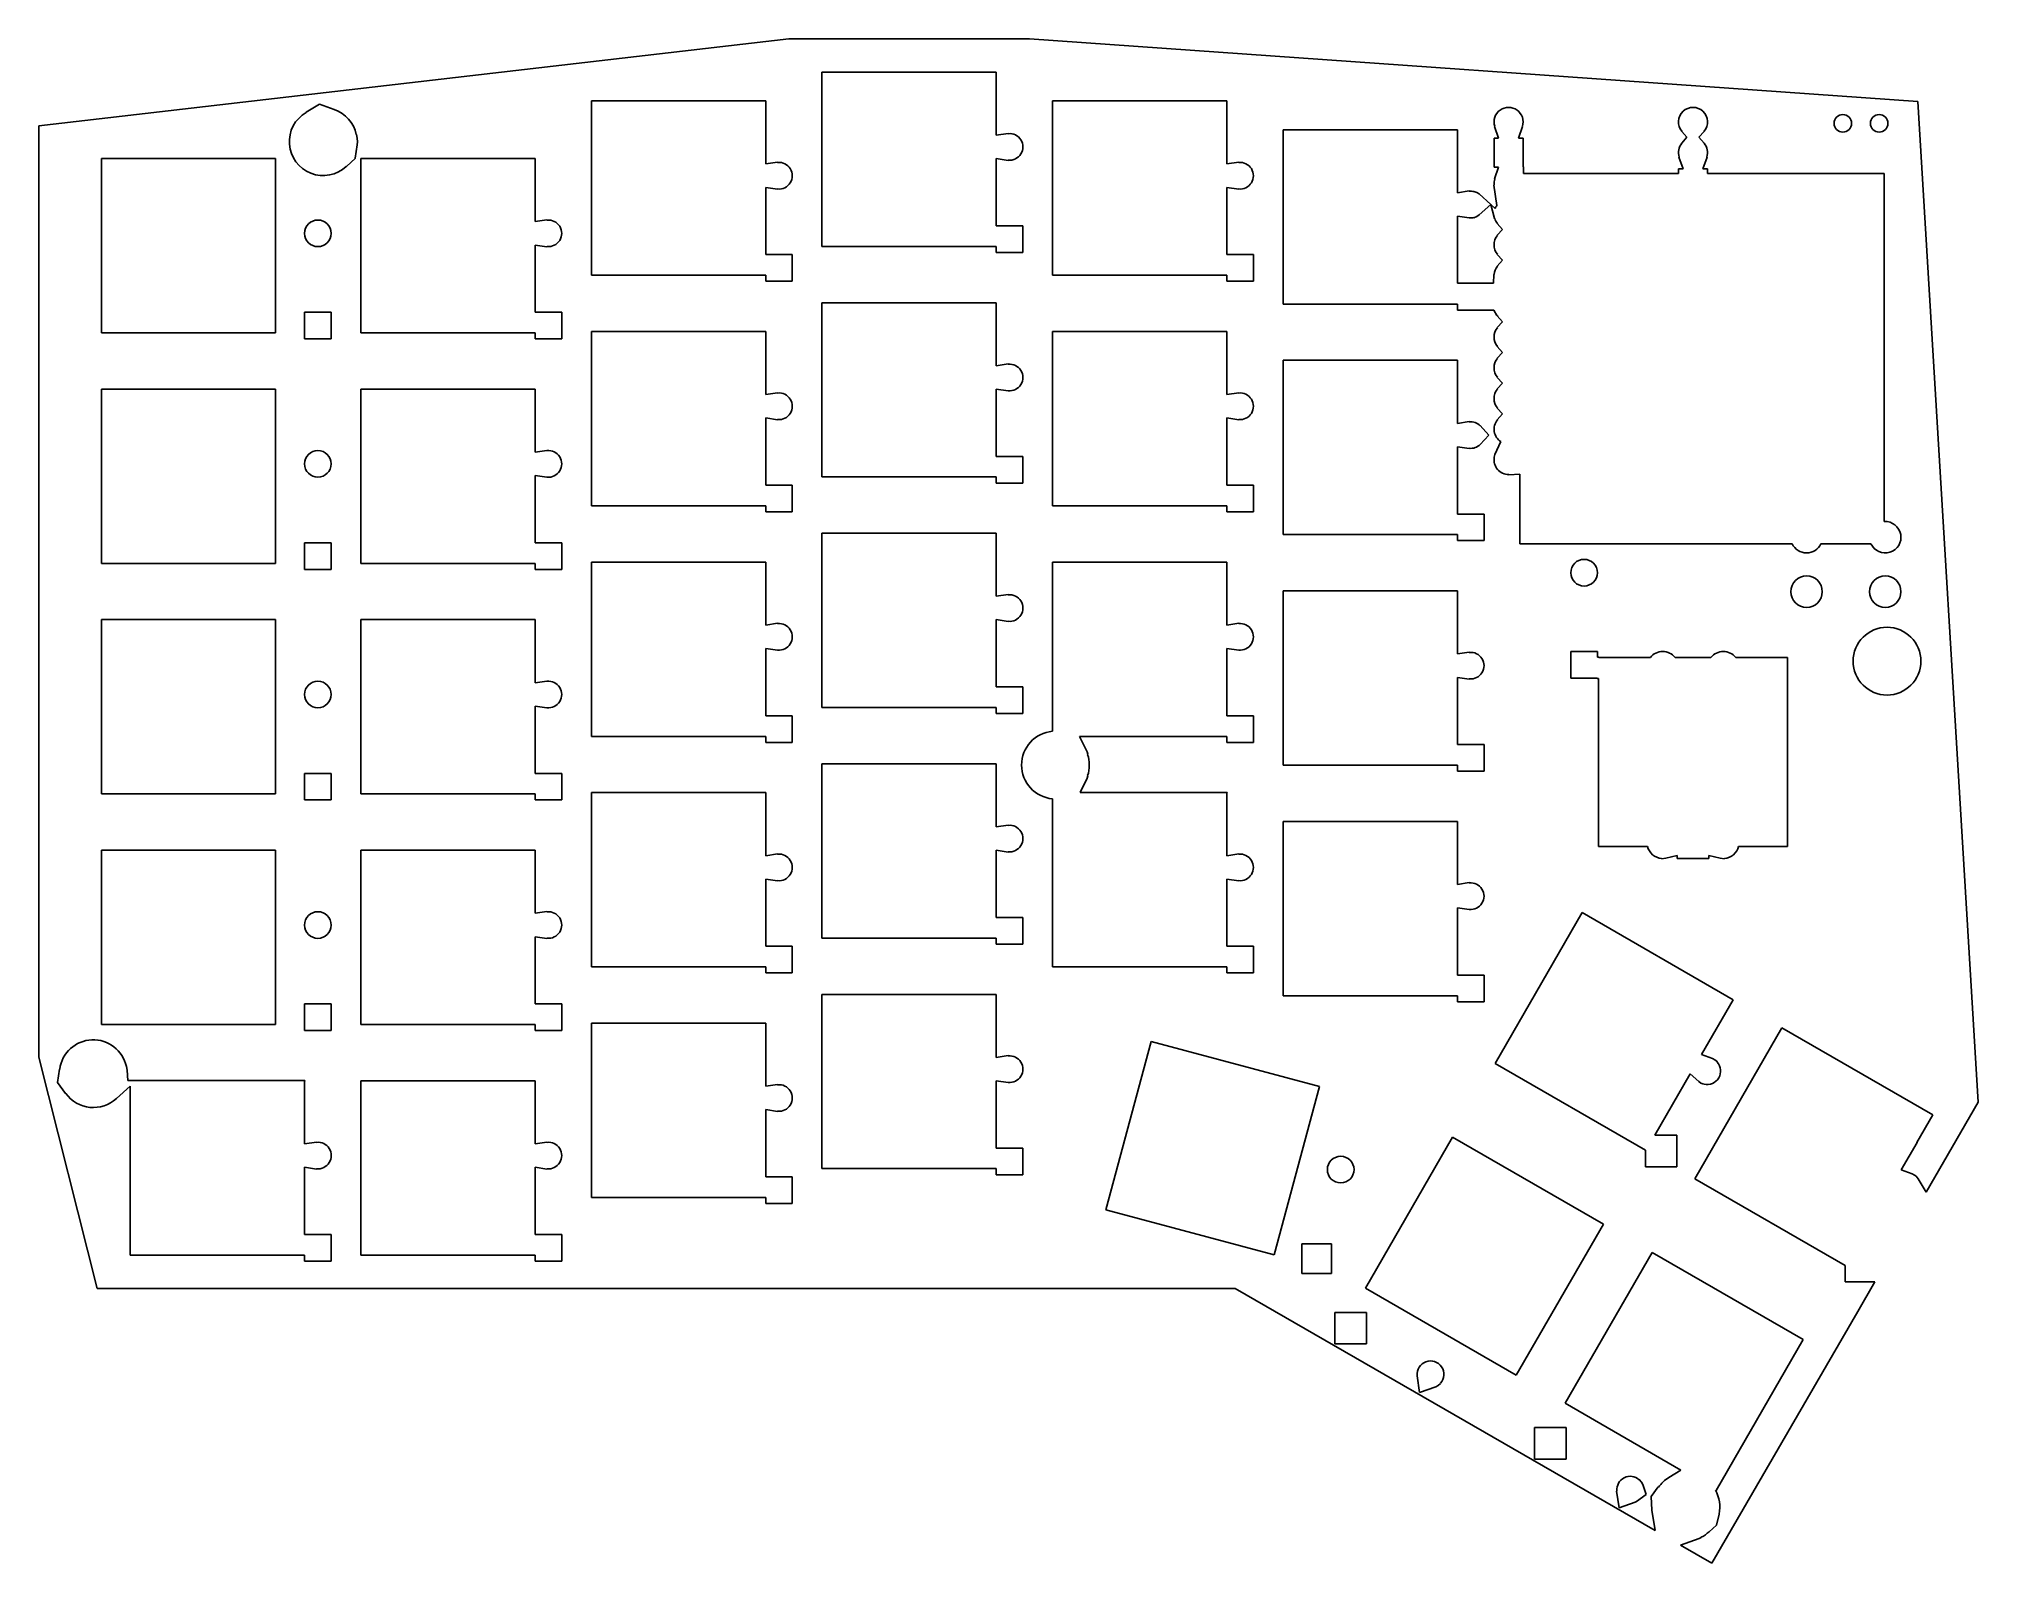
# Model space of a CAD drawing. Header units: millimetres. Extents: x 0 to 160, y 0 to 126.
import ezdxf

# ---------------------------------------------------------------- set-up
doc = ezdxf.new("R2010")
doc.units = ezdxf.units.MM
doc.layers.add('cut', color=7, linetype='Continuous')

msp = doc.modelspace()

# ---------------------------------------------------------------- linework, layer by layer
at = {"layer": 'cut'}
for p, q in [((0, 118.76), (61.96, 125.95)), ((61.96, 125.95), (81.86, 125.95)), ((81.86, 125.95), (155.26, 120.77)), ((64.71, 123.2), (64.71, 108.8)), ((79.11, 123.2), (64.71, 123.2)), ((79.11, 117.99), (79.11, 123.2)), ((23.19, 120.55), (22.08, 119.89)), ((24.41, 120.12), (23.19, 120.55)), ((45.66, 120.82), (45.66, 106.42)), ((60.06, 120.82), (45.66, 120.82)), ((60.06, 115.61), (60.06, 120.82)), ((98.16, 120.82), (83.76, 120.82)), ((83.76, 120.82), (83.76, 106.42)), ((98.16, 115.61), (98.16, 120.82)), ((155.26, 120.77), (160.24, 38.09)), ((0, 41.81), (0, 118.76)), ((22.08, 119.89), (22.09, 119.87)), ((24.4, 120.1), (24.41, 120.12)), ((120.29, 118.72), (120.28, 118.71)), ((120.28, 118.71), (120.62, 117.75)), ((122.25, 117.75), (122.6, 118.71)), ((122.6, 118.71), (122.58, 118.72)), ((26.14, 116.08), (26.31, 117.18)), ((26.26, 118.05), (26.24, 118.05)), ((26.31, 117.73), (26.26, 118.05)), ((26.32, 117.45), (26.31, 117.73)), ((26.31, 117.18), (26.32, 117.45)), ((80.09, 118.14), (79.11, 117.99)), ((80.09, 118.12), (80.09, 118.14)), ((102.81, 118.44), (102.81, 104.04)), ((117.21, 118.44), (102.81, 118.44)), ((117.21, 113.23), (117.21, 118.44)), ((120.62, 117.75), (120.24, 117.75)), ((120.24, 117.75), (120.24, 115.35)), ((122.64, 117.75), (122.25, 117.75)), ((122.64, 115.37), (122.64, 117.75)), ((135.76, 118.31), (135.75, 118.3)), ((135.75, 118.3), (136.18, 117.82)), ((136.18, 117.82), (135.75, 117.34)), ((135.75, 117.34), (135.76, 117.32)), ((137.17, 117.82), (137.61, 118.3)), ((137.61, 117.34), (137.17, 117.82)), ((137.61, 118.3), (137.59, 118.31)), ((137.59, 117.32), (137.61, 117.34)), ((5.17, 116.06), (5.17, 101.66)), ((19.57, 116.06), (5.17, 116.06)), ((19.57, 101.66), (19.57, 116.06)), ((25.41, 115.4), (25.42, 115.39)), ((25.42, 115.39), (26.18, 116.08)), ((26.18, 116.08), (26.14, 116.08)), ((41.01, 116.06), (26.61, 116.06)), ((26.61, 116.06), (26.61, 101.66)), ((41.01, 110.85), (41.01, 116.06)), ((61.04, 115.76), (60.06, 115.61)), ((61.04, 115.74), (61.04, 115.76)), ((79.11, 110.5), (79.11, 116.06)), ((79.11, 116.06), (80.09, 115.91)), ((80.09, 115.91), (80.09, 115.93)), ((99.14, 115.76), (98.16, 115.61)), ((99.14, 115.74), (99.14, 115.76)), ((135.53, 116.18), (135.52, 116.17)), ((135.52, 116.17), (135.86, 115.21)), ((137.49, 115.21), (137.84, 116.17)), ((137.84, 116.17), (137.82, 116.18)), ((120.24, 113.87), (120.22, 113.87)), ((120.22, 113.87), (120.47, 112.19)), ((120.24, 115.35), (120.62, 115.35)), ((120.62, 115.35), (120.28, 114.38)), ((120.28, 114.38), (120.29, 114.37)), ((122.66, 115.37), (122.64, 115.37)), ((122.66, 114.83), (122.66, 115.37)), ((135.48, 114.83), (122.66, 114.83)), ((135.86, 115.21), (135.48, 115.21)), ((135.48, 115.21), (135.48, 114.83)), ((137.88, 115.21), (137.49, 115.21)), ((137.88, 114.83), (137.88, 115.21)), ((152.48, 114.83), (137.88, 114.83)), ((152.48, 86.07), (152.48, 114.83)), ((60.06, 108.12), (60.06, 113.68)), ((60.06, 113.68), (61.04, 113.53)), ((61.04, 113.53), (61.04, 113.55)), ((98.16, 113.68), (99.14, 113.53)), ((98.16, 108.12), (98.16, 113.68)), ((99.14, 113.53), (99.14, 113.55)), ((118.19, 113.38), (117.21, 113.23)), ((118.19, 113.36), (118.19, 113.38)), ((118.58, 113.35), (118.57, 113.33)), ((118.83, 113.25), (118.58, 113.35)), ((119.02, 113.13), (118.83, 113.25)), ((119.97, 112.26), (119.02, 113.13)), ((119.02, 111.4), (119.97, 112.26)), ((120.33, 111.94), (119.98, 112.25)), ((119.98, 112.25), (120.27, 111.11)), ((41.99, 110.99), (41.01, 110.85)), ((41.99, 110.98), (41.99, 110.99)), ((117.21, 111.29), (118.19, 111.15)), ((117.21, 105.76), (117.21, 111.29)), ((118.19, 111.15), (118.19, 111.17)), ((118.57, 111.2), (118.58, 111.17)), ((118.58, 111.17), (118.83, 111.27)), ((118.83, 111.27), (119.02, 111.4)), ((120.27, 111.11), (120.29, 111.11)), ((120.52, 110.69), (120.51, 110.68)), ((120.51, 110.68), (120.94, 110.2)), ((81.31, 110.5), (79.11, 110.5)), ((81.31, 108.3), (81.31, 110.5)), ((120.94, 110.2), (120.51, 109.72)), ((120.51, 109.72), (120.52, 109.7)), ((41.01, 108.91), (41.99, 108.77)), ((41.01, 103.36), (41.01, 108.91)), ((41.99, 108.77), (41.99, 108.79)), ((62.26, 108.12), (60.06, 108.12)), ((62.26, 105.92), (62.26, 108.12)), ((64.71, 108.8), (79.11, 108.8)), ((79.11, 108.8), (79.11, 108.3)), ((79.11, 108.3), (81.31, 108.3)), ((100.36, 108.12), (98.16, 108.12)), ((100.36, 105.92), (100.36, 108.12)), ((120.52, 108.15), (120.51, 108.14)), ((120.51, 108.14), (120.94, 107.66)), ((120.94, 107.66), (120.51, 107.18)), ((45.66, 106.42), (60.06, 106.42)), ((60.06, 106.42), (60.06, 105.92)), ((60.06, 105.92), (62.26, 105.92)), ((83.76, 106.42), (98.16, 106.42)), ((98.16, 106.42), (98.16, 105.92)), ((98.16, 105.92), (100.36, 105.92)), ((120.19, 105.76), (117.21, 105.76)), ((120.22, 106.49), (120.19, 105.76)), ((120.24, 106.49), (120.22, 106.49)), ((120.51, 107.18), (120.52, 107.16)), ((24.16, 103.36), (21.96, 103.36)), ((21.96, 103.36), (21.96, 101.16)), ((24.16, 101.16), (24.16, 103.36)), ((43.21, 103.36), (41.01, 103.36)), ((43.21, 101.16), (43.21, 103.36)), ((64.71, 104.15), (64.71, 89.75)), ((79.11, 104.15), (64.71, 104.15)), ((79.11, 98.94), (79.11, 104.15)), ((102.81, 104.04), (117.21, 104.04)), ((117.21, 104.04), (117.21, 103.54)), ((117.21, 103.54), (119.39, 103.54)), ((119.39, 103.54), (119.39, 103.52)), ((119.39, 103.52), (120.21, 103.52)), ((120.21, 103.52), (120.48, 103.09)), ((120.48, 103.09), (120.5, 103.1)), ((120.52, 103.07), (120.51, 103.06)), ((120.51, 103.06), (120.94, 102.58)), ((120.94, 102.58), (120.51, 102.1)), ((5.17, 101.66), (19.57, 101.66)), ((21.96, 101.16), (24.16, 101.16)), ((26.61, 101.66), (41.01, 101.66)), ((41.01, 101.66), (41.01, 101.16)), ((41.01, 101.16), (43.21, 101.16)), ((45.66, 101.77), (45.66, 87.37)), ((60.06, 101.77), (45.66, 101.77)), ((60.06, 96.56), (60.06, 101.77)), ((98.16, 101.77), (83.76, 101.77)), ((83.76, 101.77), (83.76, 87.37)), ((98.16, 96.56), (98.16, 101.77)), ((120.51, 102.1), (120.52, 102.08)), ((102.81, 99.39), (102.81, 84.99)), ((117.21, 99.39), (102.81, 99.39)), ((117.21, 94.18), (117.21, 99.39)), ((120.52, 100.53), (120.51, 100.52)), ((120.51, 100.52), (120.94, 100.04)), ((120.94, 100.04), (120.51, 99.56)), ((120.51, 99.56), (120.52, 99.54)), ((80.09, 99.09), (79.11, 98.94)), ((80.09, 99.07), (80.09, 99.09)), ((120.52, 97.99), (120.51, 97.98)), ((120.51, 97.98), (120.94, 97.5)), ((5.17, 97.01), (5.17, 82.61)), ((19.57, 97.01), (5.17, 97.01)), ((19.57, 82.61), (19.57, 97.01)), ((41.01, 97.01), (26.61, 97.01)), ((26.61, 97.01), (26.61, 82.61)), ((41.01, 91.8), (41.01, 97.01)), ((61.04, 96.71), (60.06, 96.56)), ((61.04, 96.69), (61.04, 96.71)), ((79.11, 91.45), (79.11, 97.01)), ((79.11, 97.01), (80.09, 96.86)), ((80.09, 96.86), (80.09, 96.88)), ((99.14, 96.71), (98.16, 96.56)), ((99.14, 96.69), (99.14, 96.71)), ((120.94, 97.5), (120.51, 97.02)), ((120.51, 97.02), (120.52, 97)), ((60.06, 89.07), (60.06, 94.63)), ((60.06, 94.63), (61.04, 94.48)), ((98.16, 94.63), (99.14, 94.48)), ((98.16, 89.07), (98.16, 94.63)), ((120.52, 95.45), (120.51, 95.44)), ((120.51, 95.44), (120.94, 94.96)), ((120.94, 94.96), (120.51, 94.48)), ((61.04, 94.48), (61.04, 94.5)), ((99.14, 94.48), (99.14, 94.5)), ((118.19, 94.33), (117.21, 94.18)), ((118.19, 94.31), (118.19, 94.33)), ((119.1, 94), (119.09, 93.98)), ((119.82, 93.21), (119.1, 94)), ((119.1, 92.43), (119.82, 93.21)), ((120.51, 94.48), (120.52, 94.46)), ((41.99, 91.94), (41.01, 91.8)), ((41.99, 91.93), (41.99, 91.94)), ((81.31, 91.45), (79.11, 91.45)), ((81.31, 89.25), (81.31, 91.45)), ((117.21, 86.69), (117.21, 92.24)), ((117.21, 92.24), (118.19, 92.1)), ((118.19, 92.1), (118.19, 92.12)), ((119.09, 92.44), (119.1, 92.43)), ((120.31, 91.61), (120.24, 91.38)), ((120.24, 91.38), (120.26, 91.37)), ((120.81, 92.67), (120.31, 91.61)), ((41.01, 89.86), (41.99, 89.72)), ((41.01, 84.31), (41.01, 89.86)), ((41.99, 89.72), (41.99, 89.74)), ((64.71, 89.75), (79.11, 89.75)), ((79.11, 89.75), (79.11, 89.25)), ((121.46, 89.93), (122.38, 89.98)), ((121.46, 89.95), (121.46, 89.93)), ((122.38, 89.98), (122.38, 84.23)), ((62.26, 89.07), (60.06, 89.07)), ((62.26, 86.87), (62.26, 89.07)), ((79.11, 89.25), (81.31, 89.25)), ((100.36, 89.07), (98.16, 89.07)), ((100.36, 86.87), (100.36, 89.07)), ((45.66, 87.37), (60.06, 87.37)), ((60.06, 87.37), (60.06, 86.87)), ((60.06, 86.87), (62.26, 86.87)), ((83.76, 87.37), (98.16, 87.37)), ((98.16, 87.37), (98.16, 86.87)), ((98.16, 86.87), (100.36, 86.87)), ((119.41, 86.69), (117.21, 86.69)), ((119.41, 84.49), (119.41, 86.69)), ((64.71, 85.1), (64.71, 70.7)), ((79.11, 85.1), (64.71, 85.1)), ((79.11, 79.89), (79.11, 85.1)), ((102.81, 84.99), (117.21, 84.99)), ((117.21, 84.99), (117.21, 84.49)), ((24.16, 84.31), (21.96, 84.31)), ((21.96, 84.31), (21.96, 82.11)), ((24.16, 82.11), (24.16, 84.31)), ((43.21, 84.31), (41.01, 84.31)), ((43.21, 82.11), (43.21, 84.31)), ((117.21, 84.49), (119.41, 84.49)), ((122.38, 84.23), (144.87, 84.23)), ((147.24, 84.23), (151.37, 84.23)), ((5.17, 82.61), (19.57, 82.61)), ((21.96, 82.11), (24.16, 82.11)), ((26.61, 82.61), (41.01, 82.61)), ((41.01, 82.61), (41.01, 82.11)), ((41.01, 82.11), (43.21, 82.11)), ((45.66, 82.72), (45.66, 68.32)), ((60.06, 82.72), (45.66, 82.72)), ((60.06, 77.51), (60.06, 82.72)), ((83.76, 82.72), (83.76, 68.74)), ((98.16, 82.72), (83.76, 82.72)), ((98.16, 77.51), (98.16, 82.72)), ((102.81, 80.34), (102.81, 65.94)), ((117.21, 80.34), (102.81, 80.34)), ((117.21, 75.13), (117.21, 80.34)), ((80.09, 80.04), (79.11, 79.89)), ((80.09, 80.02), (80.09, 80.04)), ((5.17, 77.96), (5.17, 63.56)), ((19.57, 77.96), (5.17, 77.96)), ((19.57, 63.56), (19.57, 77.96)), ((41.01, 77.96), (26.61, 77.96)), ((26.61, 77.96), (26.61, 63.56)), ((41.01, 72.75), (41.01, 77.96)), ((61.04, 77.66), (60.06, 77.51)), ((61.04, 77.64), (61.04, 77.66)), ((79.11, 72.4), (79.11, 77.96)), ((79.11, 77.96), (80.09, 77.81)), ((80.09, 77.81), (80.09, 77.83)), ((99.14, 77.66), (98.16, 77.51)), ((99.14, 77.64), (99.14, 77.66)), ((60.06, 70.02), (60.06, 75.58)), ((60.06, 75.58), (61.04, 75.43)), ((61.04, 75.43), (61.04, 75.45)), ((98.16, 75.58), (99.14, 75.43)), ((98.16, 70.02), (98.16, 75.58)), ((99.14, 75.43), (99.14, 75.45)), ((126.58, 75.32), (126.58, 73.12)), ((128.78, 75.32), (126.58, 75.32)), ((128.78, 74.85), (128.78, 75.32)), ((118.19, 75.28), (117.21, 75.13)), ((118.19, 75.26), (118.19, 75.28)), ((128.9, 74.85), (128.78, 74.85)), ((128.9, 74.83), (128.9, 74.85)), ((133.16, 74.83), (128.9, 74.83)), ((138.16, 74.83), (135.21, 74.83)), ((144.48, 74.83), (140.21, 74.83)), ((144.48, 59.23), (144.48, 74.83)), ((41.99, 72.89), (41.01, 72.75)), ((41.99, 72.88), (41.99, 72.89)), ((81.31, 72.4), (79.11, 72.4)), ((81.31, 70.2), (81.31, 72.4)), ((117.21, 67.64), (117.21, 73.19)), ((117.21, 73.19), (118.19, 73.05)), ((118.19, 73.05), (118.19, 73.07)), ((126.58, 73.12), (128.76, 73.12)), ((128.76, 73.12), (128.76, 73.1)), ((128.76, 73.1), (128.88, 73.1)), ((128.88, 73.1), (128.88, 59.23)), ((41.01, 70.81), (41.99, 70.67)), ((41.01, 65.26), (41.01, 70.81)), ((41.99, 70.67), (41.99, 70.69)), ((64.71, 70.7), (79.11, 70.7)), ((79.11, 70.7), (79.11, 70.2)), ((62.26, 70.02), (60.06, 70.02)), ((62.26, 67.82), (62.26, 70.02)), ((79.11, 70.2), (81.31, 70.2)), ((100.36, 70.02), (98.16, 70.02)), ((100.36, 67.82), (100.36, 70.02)), ((45.66, 68.32), (60.06, 68.32)), ((60.06, 68.32), (60.06, 67.82)), ((60.06, 67.82), (62.26, 67.82)), ((86.61, 67.03), (86, 68.3)), ((86, 68.3), (98.16, 68.3)), ((98.16, 68.3), (98.16, 67.82)), ((98.16, 67.82), (100.36, 67.82)), ((119.41, 67.64), (117.21, 67.64)), ((119.41, 65.44), (119.41, 67.64)), ((64.71, 66.05), (64.71, 51.65)), ((79.11, 66.05), (64.71, 66.05)), ((79.11, 60.84), (79.11, 66.05)), ((86.68, 66.84), (86.61, 67.03)), ((86.66, 66.83), (86.68, 66.84)), ((102.81, 65.94), (117.21, 65.94)), ((117.21, 65.94), (117.21, 65.44)), ((24.16, 65.26), (21.96, 65.26)), ((21.96, 65.26), (21.96, 63.06)), ((24.16, 63.06), (24.16, 65.26)), ((43.21, 65.26), (41.01, 65.26)), ((43.21, 63.06), (43.21, 65.26)), ((86.05, 63.69), (86.61, 64.87)), ((86.61, 64.87), (86.68, 65.07)), ((86.68, 65.07), (86.66, 65.08)), ((117.21, 65.44), (119.41, 65.44)), ((5.17, 63.56), (19.57, 63.56)), ((21.96, 63.06), (24.16, 63.06)), ((26.61, 63.56), (41.01, 63.56)), ((41.01, 63.56), (41.01, 63.06)), ((41.01, 63.06), (43.21, 63.06)), ((45.66, 63.67), (45.66, 49.27)), ((60.06, 63.67), (45.66, 63.67)), ((60.06, 58.46), (60.06, 63.67)), ((83.76, 63.16), (83.76, 49.27)), ((98.18, 63.69), (86.05, 63.69)), ((98.16, 58.46), (98.16, 63.65)), ((98.16, 63.65), (98.18, 63.65)), ((98.18, 63.65), (98.18, 63.69)), ((80.09, 60.99), (79.11, 60.84)), ((80.09, 60.97), (80.09, 60.99)), ((102.81, 61.29), (102.81, 46.89)), ((117.21, 61.29), (102.81, 61.29)), ((117.21, 56.08), (117.21, 61.29)), ((5.17, 58.91), (5.17, 44.51)), ((19.57, 58.91), (5.17, 58.91)), ((19.57, 44.51), (19.57, 58.91)), ((41.01, 58.91), (26.61, 58.91)), ((26.61, 58.91), (26.61, 44.51)), ((41.01, 53.7), (41.01, 58.91)), ((61.04, 58.61), (60.06, 58.46)), ((61.04, 58.59), (61.04, 58.61)), ((79.11, 53.35), (79.11, 58.91)), ((79.11, 58.91), (80.09, 58.76)), ((80.09, 58.76), (80.09, 58.78)), ((99.14, 58.61), (98.16, 58.46)), ((99.14, 58.59), (99.14, 58.61)), ((128.88, 59.23), (132.92, 59.23)), ((134.08, 58.2), (134.44, 58.24)), ((134.08, 58.23), (134.08, 58.2)), ((134.44, 58.24), (135.38, 58.47)), ((135.38, 58.47), (135.38, 58.23)), ((135.38, 58.23), (137.98, 58.23)), ((137.98, 58.23), (137.98, 58.47)), ((137.98, 58.47), (138.92, 58.24)), ((138.92, 58.24), (139.28, 58.2)), ((139.28, 58.2), (139.28, 58.23)), ((140.45, 59.23), (144.48, 59.23)), ((60.06, 50.97), (60.06, 56.53)), ((60.06, 56.53), (61.04, 56.38)), ((61.04, 56.38), (61.04, 56.4)), ((98.16, 56.53), (99.14, 56.38)), ((98.16, 50.97), (98.16, 56.53)), ((99.14, 56.38), (99.14, 56.4)), ((118.19, 56.23), (117.21, 56.08)), ((118.19, 56.21), (118.19, 56.23)), ((41.99, 53.84), (41.01, 53.7)), ((41.99, 53.83), (41.99, 53.84)), ((81.31, 53.35), (79.11, 53.35)), ((81.31, 51.15), (81.31, 53.35)), ((117.21, 48.59), (117.21, 54.14)), ((117.21, 54.14), (118.19, 54)), ((118.19, 54), (118.19, 54.02)), ((127.53, 53.76), (120.33, 41.29)), ((140, 46.56), (127.53, 53.76)), ((41.01, 51.76), (41.99, 51.62)), ((41.01, 46.21), (41.01, 51.76)), ((41.99, 51.62), (41.99, 51.64)), ((64.71, 51.65), (79.11, 51.65)), ((79.11, 51.65), (79.11, 51.15)), ((62.26, 50.97), (60.06, 50.97)), ((62.26, 48.77), (62.26, 50.97)), ((79.11, 51.15), (81.31, 51.15)), ((100.36, 50.97), (98.16, 50.97)), ((100.36, 48.77), (100.36, 50.97)), ((45.66, 49.27), (60.06, 49.27)), ((60.06, 49.27), (60.06, 48.77)), ((60.06, 48.77), (62.26, 48.77)), ((83.76, 49.27), (98.16, 49.27)), ((98.16, 49.27), (98.16, 48.77)), ((98.16, 48.77), (100.36, 48.77)), ((119.41, 48.59), (117.21, 48.59)), ((119.41, 46.39), (119.41, 48.59)), ((64.71, 47), (64.71, 32.6)), ((79.11, 47), (64.71, 47)), ((79.11, 41.79), (79.11, 47)), ((102.81, 46.89), (117.21, 46.89)), ((117.21, 46.89), (117.21, 46.39)), ((137.37, 42.02), (140, 46.56)), ((24.16, 46.21), (21.96, 46.21)), ((21.96, 46.21), (21.96, 44.01)), ((24.16, 44.01), (24.16, 46.21)), ((43.21, 46.21), (41.01, 46.21)), ((43.21, 44.01), (43.21, 46.21)), ((117.21, 46.39), (119.41, 46.39)), ((5.17, 44.51), (19.57, 44.51)), ((21.96, 44.01), (24.16, 44.01)), ((26.61, 44.51), (41.01, 44.51)), ((41.01, 44.51), (41.01, 44.01)), ((41.01, 44.01), (43.21, 44.01)), ((45.66, 44.62), (45.66, 30.22)), ((60.06, 44.62), (45.66, 44.62)), ((60.06, 39.41), (60.06, 44.62)), ((144.02, 44.24), (136.82, 31.77)), ((156.49, 37.04), (144.02, 44.24)), ((4.81, 22.71), (0, 41.81)), ((80.09, 41.94), (79.11, 41.79)), ((80.09, 41.92), (80.09, 41.94)), ((91.9, 43.11), (88.17, 29.2)), ((105.81, 39.39), (91.9, 43.11)), ((138.29, 41.7), (137.37, 42.02)), ((138.48, 41.59), (138.29, 41.7)), ((1.71, 40.83), (1.54, 39.71)), ((1.73, 40.83), (1.71, 40.83)), ((7.26, 41.05), (7.24, 41.05)), ((7.31, 40.73), (7.26, 41.05)), ((7.35, 39.88), (7.31, 40.73)), ((120.33, 41.29), (132.75, 34.12)), ((133.53, 35.36), (136.45, 40.43)), ((136.45, 40.43), (137.15, 39.8)), ((138.69, 41.42), (138.48, 41.59)), ((138.67, 41.4), (138.69, 41.42)), ((1.54, 39.71), (2.21, 38.81)), ((2.21, 38.81), (2.23, 38.82)), ((6.42, 38.39), (7.56, 39.42)), ((21.98, 39.88), (7.35, 39.88)), ((7.56, 39.42), (7.56, 25.46)), ((21.96, 34.65), (21.96, 39.84)), ((21.96, 39.84), (21.98, 39.84)), ((21.98, 39.84), (21.98, 39.88)), ((41.01, 39.86), (26.61, 39.86)), ((26.61, 39.86), (26.61, 25.46)), ((41.01, 34.65), (41.01, 39.86)), ((61.04, 39.56), (60.06, 39.41)), ((61.04, 39.54), (61.04, 39.56)), ((79.11, 34.3), (79.11, 39.86)), ((79.11, 39.86), (80.09, 39.71)), ((80.09, 39.71), (80.09, 39.73)), ((102.08, 25.48), (105.81, 39.39)), ((137.15, 39.8), (137.33, 39.67)), ((137.33, 39.67), (137.58, 39.57)), ((137.58, 39.57), (137.59, 39.6)), ((6.41, 38.4), (6.42, 38.39)), ((60.06, 31.92), (60.06, 37.48)), ((60.06, 37.48), (61.04, 37.33)), ((61.04, 37.33), (61.04, 37.35)), ((155.18, 34.77), (156.49, 37.04)), ((160.24, 38.09), (155.95, 30.65)), ((135.35, 35.36), (133.53, 35.36)), ((135.35, 32.76), (135.35, 35.36)), ((22.94, 34.79), (21.96, 34.65)), ((22.94, 34.78), (22.94, 34.79)), ((41.99, 34.79), (41.01, 34.65)), ((41.99, 34.78), (41.99, 34.79)), ((81.31, 34.3), (79.11, 34.3)), ((81.31, 32.1), (81.31, 34.3)), ((116.81, 35.2), (109.61, 22.73)), ((129.28, 28), (116.81, 35.2)), ((132.75, 34.12), (132.75, 32.76)), ((153.89, 32.49), (155.2, 34.76)), ((155.2, 34.76), (155.18, 34.77)), ((21.96, 27.16), (21.96, 32.71)), ((21.96, 32.71), (22.94, 32.57)), ((22.94, 32.57), (22.94, 32.59)), ((41.01, 32.71), (41.99, 32.57)), ((41.01, 27.16), (41.01, 32.71)), ((41.99, 32.57), (41.99, 32.59)), ((64.71, 32.6), (79.11, 32.6)), ((79.11, 32.6), (79.11, 32.1)), ((79.11, 32.1), (81.31, 32.1)), ((132.75, 32.76), (135.35, 32.76)), ((154.79, 32.17), (153.89, 32.49)), ((154.98, 32.07), (154.79, 32.17)), ((155.12, 31.97), (154.98, 32.07)), ((62.26, 31.92), (60.06, 31.92)), ((62.26, 29.72), (62.26, 31.92)), ((136.82, 31.77), (149.25, 24.6)), ((155.29, 31.76), (155.12, 31.97)), ((155.95, 30.65), (155.29, 31.76)), ((45.66, 30.22), (60.06, 30.22)), ((60.06, 30.22), (60.06, 29.72)), ((60.06, 29.72), (62.26, 29.72)), ((88.17, 29.2), (102.08, 25.48)), ((122.08, 15.53), (129.28, 28)), ((24.16, 27.16), (21.96, 27.16)), ((24.16, 24.96), (24.16, 27.16)), ((43.21, 27.16), (41.01, 27.16)), ((43.21, 24.96), (43.21, 27.16)), ((106.82, 26.38), (104.37, 26.38)), ((104.37, 26.38), (104.37, 23.93)), ((106.82, 23.93), (106.82, 26.38)), ((133.31, 25.68), (126.11, 13.21)), ((145.78, 18.48), (133.31, 25.68)), ((7.56, 25.46), (21.96, 25.46)), ((21.96, 25.46), (21.96, 24.96)), ((21.96, 24.96), (24.16, 24.96)), ((26.61, 25.46), (41.01, 25.46)), ((41.01, 25.46), (41.01, 24.96)), ((41.01, 24.96), (43.21, 24.96)), ((149.25, 24.6), (149.25, 23.24)), ((98.85, 22.71), (4.81, 22.71)), ((124.32, 8.01), (98.85, 22.71)), ((104.37, 23.93), (106.82, 23.93)), ((109.61, 22.73), (122.08, 15.53)), ((149.25, 23.24), (151.7, 23.24)), ((151.7, 23.24), (150.3, 20.81)), ((109.69, 20.72), (107.09, 20.72)), ((107.09, 20.72), (107.09, 18.12)), ((109.69, 18.12), (109.69, 20.72)), ((150.3, 20.81), (138.23, 0)), ((107.09, 18.12), (109.69, 18.12)), ((138.58, 6.01), (145.78, 18.48)), ((113.89, 15.49), (113.88, 15.49)), ((113.88, 15.49), (114.08, 14.1)), ((114.08, 14.1), (115.42, 14.57)), ((115.42, 14.57), (115.61, 14.68)), ((115.61, 14.68), (115.82, 14.85)), ((115.82, 14.85), (115.8, 14.87)), ((126.11, 13.21), (135.68, 7.68)), ((126.19, 11.2), (123.59, 11.2)), ((123.59, 11.2), (123.59, 8.59)), ((126.19, 8.59), (126.19, 11.2)), ((123.59, 8.59), (126.19, 8.59)), ((124.33, 8.02), (124.32, 8.01)), ((133.54, 2.71), (124.33, 8.02)), ((132.24, 6.91), (132.23, 6.9)), ((132.42, 6.71), (132.24, 6.91)), ((132.52, 6.51), (132.42, 6.71)), ((132.82, 5.68), (132.52, 6.51)), ((135.68, 7.68), (134.68, 7.09)), ((134.68, 7.09), (134.69, 7.07)), ((130.39, 5.97), (130.37, 5.96)), ((130.37, 5.96), (130.58, 4.57)), ((130.58, 4.57), (131.91, 5.05)), ((131.91, 5.05), (132.01, 5.1)), ((132.01, 5.1), (132.82, 5.68)), ((133.81, 6.3), (133.23, 5.52)), ((133.23, 5.52), (133.29, 4.37)), ((133.82, 6.29), (133.81, 6.3)), ((138.53, 6.04), (138.58, 6.01)), ((133.29, 4.37), (133.54, 2.71)), ((138.62, 3.14), (138.85, 4.06)), ((138.85, 4.06), (138.83, 4.07)), ((135.64, 1.49), (137.18, 2.04)), ((137.18, 2.04), (137.36, 2.13)), ((137.36, 2.13), (137.36, 2.15)), ((138, 2.6), (138.02, 2.59)), ((138.02, 2.59), (138.62, 3.14)), ((138.23, 0), (135.64, 1.49))]:
    msp.add_line(p, q, dxfattribs=at)
for centre, radius in [((149.06, 118.97), 0.725), ((152.06, 118.97), 0.725), ((23.06, 109.88), 1.1), ((23.06, 90.83), 1.1), ((127.68, 81.84), 1.1), ((146.06, 80.27), 1.3), ((152.56, 80.27), 1.3), ((152.71, 74.53), 2.8), ((23.06, 71.78), 1.1), ((23.06, 52.73), 1.1), ((107.57, 32.52), 1.1)]:
    msp.add_circle(centre, radius, dxfattribs=at)
for centre, radius, start, end in [((121.44, 119.09), 1.2, -17.7198, 197.7198), ((136.68, 119.09), 1.2, -40.2198, 220.2198), ((23.5, 117.45), 2.8, 120.1717, 312.9533), ((23.5, 117.45), 2.8, 12.239, 71.1706), ((80.21, 117.02), 1.1, 263.9659, 456.0341), ((136.68, 116.55), 1.2, 139.7802, 197.7198), ((136.68, 116.55), 1.2, -17.7198, 40.2198), ((61.16, 114.64), 1.1, 263.9659, 456.0341), ((99.26, 114.64), 1.1, -96.0341, 96.0341), ((121.44, 114.01), 1.2, 162.2802, 186.4698), ((118.31, 112.26), 1.1, 435.8694, 456.0341), ((121.44, 111.47), 1.2, 143.2576, 156.9927), ((42.11, 109.88), 1.1, 263.9659, 456.0341), ((118.31, 112.26), 1.1, 263.9659, 284.1306), ((121.44, 111.47), 1.2, 197.2825, 220.2198), ((121.44, 108.93), 1.2, 139.7802, 220.2198), ((121.44, 106.39), 1.2, 139.7802, 175.2198), ((121.44, 103.85), 1.2, 218.5302, 220.2198), ((121.44, 101.31), 1.2, 139.7802, 220.2198), ((121.44, 98.77), 1.2, 139.7802, 220.2198), ((80.21, 97.97), 1.1, 263.9659, 456.0341), ((61.16, 95.59), 1.1, 263.9659, 456.0341), ((99.26, 95.59), 1.1, -96.0341, 96.0341), ((121.44, 96.23), 1.2, 139.7802, 220.2198), ((118.31, 93.21), 1.1, 404.5909, 456.0341), ((121.44, 93.69), 1.2, 139.7802, 238.3451), ((42.11, 90.83), 1.1, 263.9659, 456.0341), ((118.31, 93.21), 1.1, 263.9659, 315.4091), ((121.44, 91.15), 1.2, 169.3021, 270.9929), ((152.56, 84.77), 1.3, -155.4565, 93.3074), ((146.06, 84.77), 1.3, 204.5435, 335.4565), ((80.21, 78.92), 1.1, 263.9659, 456.0341), ((61.16, 76.54), 1.1, 263.9659, 456.0341), ((99.26, 76.54), 1.1, -96.0341, 96.0341), ((134.18, 74.03), 1.3, 37.9799, 142.0201), ((139.18, 74.03), 1.3, 37.9799, 142.0201), ((118.31, 74.16), 1.1, 263.9659, 456.0341), ((42.11, 71.78), 1.1, -96.0341, 96.0341), ((84, 65.95), 2.8, 94.9993, 265.0007), ((84, 65.95), 2.8, -18.2597, 18.2596), ((80.21, 59.87), 1.1, -96.0341, 96.0341), ((61.16, 57.49), 1.1, 263.9659, 456.0341), ((99.26, 57.49), 1.1, 263.9659, 456.0341), ((134.18, 59.53), 1.3, 193.3424, 265.5745), ((139.18, 59.53), 1.3, -85.5745, -13.3424), ((118.31, 55.11), 1.1, 263.9659, 456.0341), ((42.11, 52.73), 1.1, 263.9659, 456.0341), ((4.5, 40.45), 2.8, 12.2391, 172.3283), ((80.21, 40.82), 1.1, -96.0341, 96.0341), ((137.86, 40.66), 1.1, -104.1307, 42.3734), ((4.5, 40.45), 2.8, 215.7967, 312.9533), ((61.16, 38.44), 1.1, -96.0341, 96.0341), ((23.06, 33.68), 1.1, 263.9659, 456.0341), ((42.11, 33.68), 1.1, 263.9659, 456.0341), ((114.99, 15.61), 1.1, -42.3736, 186.0341), ((131.49, 6.08), 1.1, 47.6266, 186.0341), ((136.1, 4.65), 2.8, 120.1717, 144.2033), ((136.1, 4.65), 2.8, 347.9619, 389.7329), ((136.1, 4.65), 2.8, 296.7479, 312.9533)]:
    msp.add_arc(centre, radius, start, end, dxfattribs=at)

doc.saveas('drawing.dxf')
